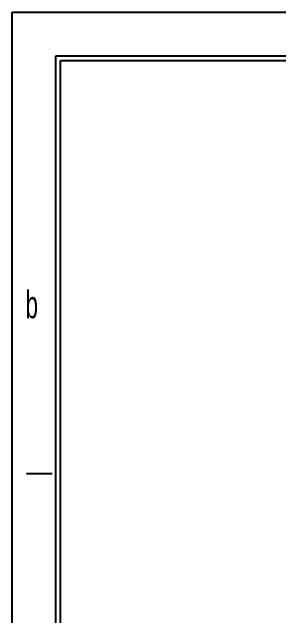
# Model space of a CAD drawing. Header units: millimetres. Extents: x 2 to 295, y 1 to 209.
# Drawn here: x 1.8 to 61.8, y 72.9 to 208.7 of the extents above; entities that cross this region are included whole.
import ezdxf

# ---------------------------------------------------------------- set-up
doc = ezdxf.new("R2010")
doc.units = ezdxf.units.MM
doc.layers.add('SLD-0', color=179, linetype='Continuous')
doc.styles.add('SLDTEXTSTYLE3', font='GOTHIC.TTF', dxfattribs={"width": 0.61171})

msp = doc.modelspace()

# ---------------------------------------------------------------- linework, layer by layer
at = {"layer": 'SLD-0'}
for p, q in [((1.812, 208.674), (295.107, 208.674)), ((1.812, 1.294), (1.812, 208.674)), ((12.675, 7.219), (12.675, 197.811)), ((12.675, 197.811), (289.181, 197.811))]:
    msp.add_line(p, q, dxfattribs=at)
at = {"layer": 'SLD-0', "color": 6, "linetype": 'Continuous'}
for p, q in [((11.687, 6.231), (11.687, 198.799)), ((11.687, 198.799), (290.169, 198.799)), ((10.805, 104.853), (5.068, 104.853))]:
    msp.add_line(p, q, dxfattribs=at)

# ---------------------------------------------------------------- texts
at = {"layer": 'SLD-0', "insert": (4.835, 146.019), "char_height": 6.172, "attachment_point": 1, "style": 'SLDTEXTSTYLE3'}
msp.add_mtext('b', dxfattribs=at)

doc.saveas('drawing.dxf')
